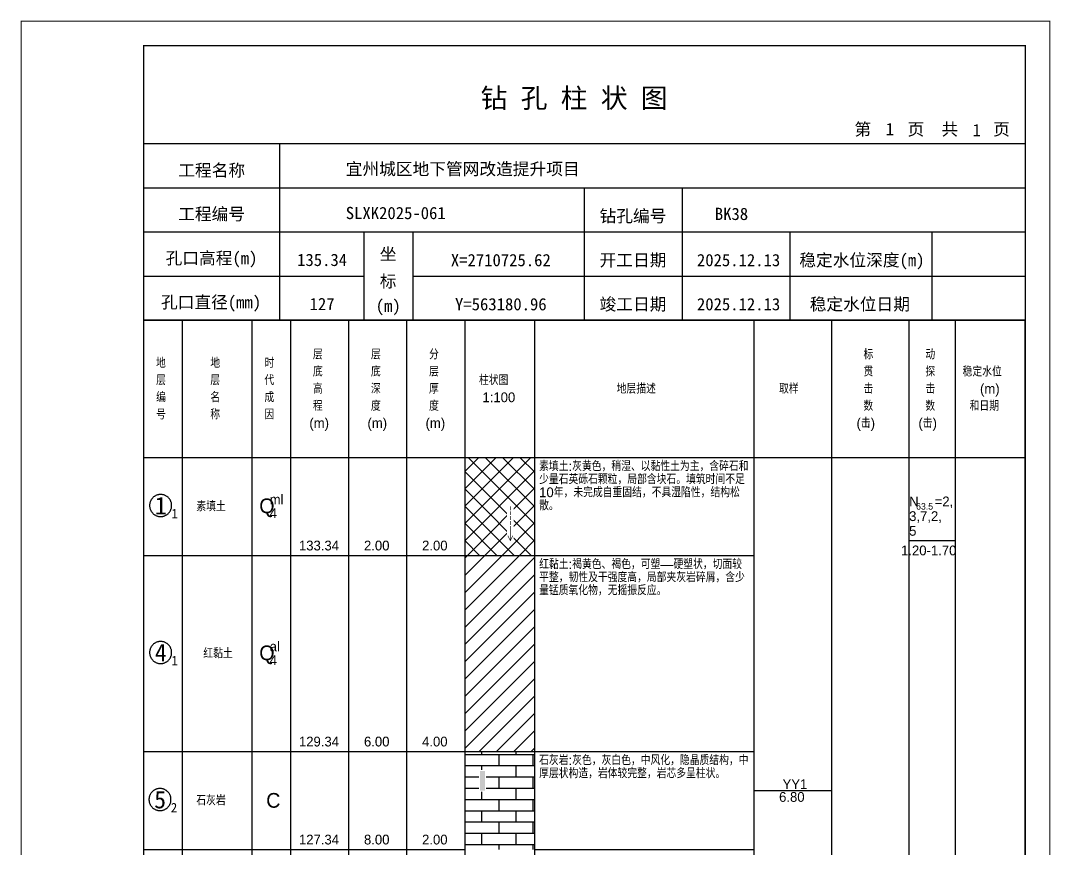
# Model space of a CAD drawing. Header units: millimetres. Extents: x 12489 to 89920, y 4630 to 4927.
# Drawn here: x 20629.3 to 20839.6, y 4757.7 to 4926.8 of the extents above; entities that cross this region are included whole.
import ezdxf
from ezdxf.enums import TextEntityAlignment as Align

# ---------------------------------------------------------------- set-up
doc = ezdxf.new("R2010")
doc.units = ezdxf.units.MM
doc.layers.add('ZZT_TC', color=7, linetype='Continuous')
doc.styles.add('成果图图块', font='', dxfattribs={"height": 2.5})
doc.styles.add('成果图模板', font='')
doc.styles.add('成果图模板标题', font='simhei.ttf')
doc.styles.add('成果图表体', font='Comfont.shx', dxfattribs={"height": 2, "bigfont": 'Hztxt12a.shx'})
doc.styles.get('成果图图块').set_extended_font_data('FangSong_GB2312')
doc.styles.get('成果图模板').set_extended_font_data('FangSong_GB2312')

# ---------------------------------------------------------------- blocks, each defined once
blk = doc.blocks.new('DCBH-1-1-981', base_point=(0.3, -0.11))
at = {"layer": 'ZZT_TC', "color": 7}
blk.add_polyline3d([(-0.19, 2.31, 0), (-0.3, 2.31, 0), (-0.41, 2.3, 0), (-0.52, 2.29, 0), (-0.63, 2.27, 0), (-0.73, 2.24, 0), (-0.84, 2.21, 0), (-0.95, 2.18, 0), (-1.05, 2.14, 0), (-1.15, 2.09, 0), (-1.25, 2.04, 0), (-1.35, 1.99, 0), (-1.44, 1.93, 0), (-1.53, 1.87, 0), (-1.62, 1.8, 0), (-1.7, 1.73, 0), (-1.78, 1.65, 0), (-1.86, 1.57, 0), (-1.93, 1.49, 0), (-2, 1.4, 0), (-2.06, 1.31, 0), (-2.12, 1.22, 0), (-2.17, 1.12, 0), (-2.22, 1.02, 0), (-2.27, 0.92, 0), (-2.31, 0.82, 0), (-2.34, 0.71, 0), (-2.37, 0.61, 0), (-2.4, 0.5, 0), (-2.41, 0.39, 0), (-2.43, 0.28, 0), (-2.44, 0.17, 0), (-2.44, 0.06, 0), (-2.44, -0.05, 0), (-2.43, -0.16, 0), (-2.41, -0.27, 0), (-2.4, -0.38, 0), (-2.37, -0.49, 0), (-2.34, -0.6, 0), (-2.31, -0.7, 0), (-2.27, -0.8, 0), (-2.22, -0.9, 0), (-2.17, -1, 0), (-2.12, -1.1, 0), (-2.06, -1.19, 0), (-2, -1.28, 0), (-1.93, -1.37, 0), (-1.86, -1.45, 0), (-1.78, -1.53, 0), (-1.7, -1.61, 0), (-1.62, -1.68, 0), (-1.53, -1.75, 0), (-1.44, -1.81, 0), (-1.35, -1.87, 0), (-1.25, -1.93, 0), (-1.15, -1.98, 0), (-1.05, -2.02, 0), (-0.95, -2.06, 0), (-0.84, -2.1, 0), (-0.73, -2.13, 0), (-0.63, -2.15, 0), (-0.52, -2.17, 0), (-0.41, -2.18, 0), (-0.3, -2.19, 0), (-0.19, -2.19, 0), (-0.08, -2.19, 0), (0.03, -2.18, 0), (0.14, -2.17, 0), (0.25, -2.15, 0), (0.36, -2.13, 0), (0.47, -2.1, 0), (0.57, -2.06, 0), (0.67, -2.02, 0), (0.77, -1.98, 0), (0.87, -1.93, 0), (0.97, -1.87, 0), (1.06, -1.81, 0), (1.15, -1.75, 0), (1.24, -1.68, 0), (1.32, -1.61, 0), (1.4, -1.53, 0), (1.48, -1.45, 0), (1.55, -1.37, 0), (1.62, -1.28, 0), (1.68, -1.19, 0), (1.74, -1.1, 0), (1.8, -1, 0), (1.85, -0.9, 0), (1.89, -0.8, 0), (1.93, -0.7, 0), (1.97, -0.6, 0), (2, -0.49, 0), (2.02, -0.38, 0), (2.04, -0.27, 0), (2.05, -0.16, 0), (2.06, -0.05, 0), (2.06, 0.06, 0), (2.06, 0.17, 0), (2.05, 0.28, 0), (2.04, 0.39, 0), (2.02, 0.5, 0), (2, 0.61, 0), (1.97, 0.71, 0), (1.93, 0.82, 0), (1.89, 0.92, 0), (1.85, 1.02, 0), (1.8, 1.12, 0), (1.74, 1.22, 0), (1.68, 1.31, 0), (1.62, 1.4, 0), (1.55, 1.49, 0), (1.48, 1.57, 0), (1.4, 1.65, 0), (1.32, 1.73, 0), (1.24, 1.8, 0), (1.15, 1.87, 0), (1.06, 1.93, 0), (0.97, 1.99, 0), (0.87, 2.04, 0), (0.77, 2.09, 0), (0.67, 2.14, 0), (0.57, 2.18, 0), (0.47, 2.21, 0), (0.36, 2.24, 0), (0.25, 2.27, 0), (0.14, 2.29, 0), (0.03, 2.3, 0), (-0.08, 2.31, 0), (-0.19, 2.31, 0)], dxfattribs=at)
at = {"style": '成果图图块'}
blk.add_text('1', height=3.57, dxfattribs=at).set_placement((-0.16, -1.74), align=Align.CENTER)
blk.add_text('1', height=1.91, dxfattribs=at).set_placement((2.03, -2.53))
blk = doc.blocks.new('DCBH-1-1-982', base_point=(0.3, -0.11))
at = {"layer": 'ZZT_TC', "color": 7}
blk.add_polyline3d([(-0.19, 2.31, 0), (-0.3, 2.31, 0), (-0.41, 2.3, 0), (-0.52, 2.29, 0), (-0.63, 2.27, 0), (-0.73, 2.24, 0), (-0.84, 2.21, 0), (-0.95, 2.18, 0), (-1.05, 2.14, 0), (-1.15, 2.09, 0), (-1.25, 2.04, 0), (-1.35, 1.99, 0), (-1.44, 1.93, 0), (-1.53, 1.87, 0), (-1.62, 1.8, 0), (-1.7, 1.73, 0), (-1.78, 1.65, 0), (-1.86, 1.57, 0), (-1.93, 1.49, 0), (-2, 1.4, 0), (-2.06, 1.31, 0), (-2.12, 1.22, 0), (-2.17, 1.12, 0), (-2.22, 1.02, 0), (-2.27, 0.92, 0), (-2.31, 0.82, 0), (-2.34, 0.71, 0), (-2.37, 0.61, 0), (-2.4, 0.5, 0), (-2.41, 0.39, 0), (-2.43, 0.28, 0), (-2.44, 0.17, 0), (-2.44, 0.06, 0), (-2.44, -0.05, 0), (-2.43, -0.16, 0), (-2.41, -0.27, 0), (-2.4, -0.38, 0), (-2.37, -0.49, 0), (-2.34, -0.6, 0), (-2.31, -0.7, 0), (-2.27, -0.8, 0), (-2.22, -0.9, 0), (-2.17, -1, 0), (-2.12, -1.1, 0), (-2.06, -1.19, 0), (-2, -1.28, 0), (-1.93, -1.37, 0), (-1.86, -1.45, 0), (-1.78, -1.53, 0), (-1.7, -1.61, 0), (-1.62, -1.68, 0), (-1.53, -1.75, 0), (-1.44, -1.81, 0), (-1.35, -1.87, 0), (-1.25, -1.93, 0), (-1.15, -1.98, 0), (-1.05, -2.02, 0), (-0.95, -2.06, 0), (-0.84, -2.1, 0), (-0.73, -2.13, 0), (-0.63, -2.15, 0), (-0.52, -2.17, 0), (-0.41, -2.18, 0), (-0.3, -2.19, 0), (-0.19, -2.19, 0), (-0.08, -2.19, 0), (0.03, -2.18, 0), (0.14, -2.17, 0), (0.25, -2.15, 0), (0.36, -2.13, 0), (0.47, -2.1, 0), (0.57, -2.06, 0), (0.67, -2.02, 0), (0.77, -1.98, 0), (0.87, -1.93, 0), (0.97, -1.87, 0), (1.06, -1.81, 0), (1.15, -1.75, 0), (1.24, -1.68, 0), (1.32, -1.61, 0), (1.4, -1.53, 0), (1.48, -1.45, 0), (1.55, -1.37, 0), (1.62, -1.28, 0), (1.68, -1.19, 0), (1.74, -1.1, 0), (1.8, -1, 0), (1.85, -0.9, 0), (1.89, -0.8, 0), (1.93, -0.7, 0), (1.97, -0.6, 0), (2, -0.49, 0), (2.02, -0.38, 0), (2.04, -0.27, 0), (2.05, -0.16, 0), (2.06, -0.05, 0), (2.06, 0.06, 0), (2.06, 0.17, 0), (2.05, 0.28, 0), (2.04, 0.39, 0), (2.02, 0.5, 0), (2, 0.61, 0), (1.97, 0.71, 0), (1.93, 0.82, 0), (1.89, 0.92, 0), (1.85, 1.02, 0), (1.8, 1.12, 0), (1.74, 1.22, 0), (1.68, 1.31, 0), (1.62, 1.4, 0), (1.55, 1.49, 0), (1.48, 1.57, 0), (1.4, 1.65, 0), (1.32, 1.73, 0), (1.24, 1.8, 0), (1.15, 1.87, 0), (1.06, 1.93, 0), (0.97, 1.99, 0), (0.87, 2.04, 0), (0.77, 2.09, 0), (0.67, 2.14, 0), (0.57, 2.18, 0), (0.47, 2.21, 0), (0.36, 2.24, 0), (0.25, 2.27, 0), (0.14, 2.29, 0), (0.03, 2.3, 0), (-0.08, 2.31, 0), (-0.19, 2.31, 0)], dxfattribs=at)
at = {"style": '成果图图块'}
blk.add_text('4', height=3.57, dxfattribs=at).set_placement((-0.16, -1.74), align=Align.CENTER)
blk.add_text('1', height=1.91, dxfattribs=at).set_placement((2.03, -2.53))
blk = doc.blocks.new('DCBH-1-1-983', base_point=(0.43, -0.11))
at = {"layer": 'ZZT_TC', "color": 7}
blk.add_polyline3d([(-0.19, 2.31, 0), (-0.3, 2.31, 0), (-0.41, 2.3, 0), (-0.52, 2.29, 0), (-0.63, 2.27, 0), (-0.73, 2.24, 0), (-0.84, 2.21, 0), (-0.95, 2.18, 0), (-1.05, 2.14, 0), (-1.15, 2.09, 0), (-1.25, 2.04, 0), (-1.35, 1.99, 0), (-1.44, 1.93, 0), (-1.53, 1.87, 0), (-1.62, 1.8, 0), (-1.7, 1.73, 0), (-1.78, 1.65, 0), (-1.86, 1.57, 0), (-1.93, 1.49, 0), (-2, 1.4, 0), (-2.06, 1.31, 0), (-2.12, 1.22, 0), (-2.17, 1.12, 0), (-2.22, 1.02, 0), (-2.27, 0.92, 0), (-2.31, 0.82, 0), (-2.34, 0.71, 0), (-2.37, 0.61, 0), (-2.4, 0.5, 0), (-2.41, 0.39, 0), (-2.43, 0.28, 0), (-2.44, 0.17, 0), (-2.44, 0.06, 0), (-2.44, -0.05, 0), (-2.43, -0.16, 0), (-2.41, -0.27, 0), (-2.4, -0.38, 0), (-2.37, -0.49, 0), (-2.34, -0.6, 0), (-2.31, -0.7, 0), (-2.27, -0.8, 0), (-2.22, -0.9, 0), (-2.17, -1, 0), (-2.12, -1.1, 0), (-2.06, -1.19, 0), (-2, -1.28, 0), (-1.93, -1.37, 0), (-1.86, -1.45, 0), (-1.78, -1.53, 0), (-1.7, -1.61, 0), (-1.62, -1.68, 0), (-1.53, -1.75, 0), (-1.44, -1.81, 0), (-1.35, -1.87, 0), (-1.25, -1.93, 0), (-1.15, -1.98, 0), (-1.05, -2.02, 0), (-0.95, -2.06, 0), (-0.84, -2.1, 0), (-0.73, -2.13, 0), (-0.63, -2.15, 0), (-0.52, -2.17, 0), (-0.41, -2.18, 0), (-0.3, -2.19, 0), (-0.19, -2.19, 0), (-0.08, -2.19, 0), (0.03, -2.18, 0), (0.14, -2.17, 0), (0.25, -2.15, 0), (0.36, -2.13, 0), (0.47, -2.1, 0), (0.57, -2.06, 0), (0.67, -2.02, 0), (0.77, -1.98, 0), (0.87, -1.93, 0), (0.97, -1.87, 0), (1.06, -1.81, 0), (1.15, -1.75, 0), (1.24, -1.68, 0), (1.32, -1.61, 0), (1.4, -1.53, 0), (1.48, -1.45, 0), (1.55, -1.37, 0), (1.62, -1.28, 0), (1.68, -1.19, 0), (1.74, -1.1, 0), (1.8, -1, 0), (1.85, -0.9, 0), (1.89, -0.8, 0), (1.93, -0.7, 0), (1.97, -0.6, 0), (2, -0.49, 0), (2.02, -0.38, 0), (2.04, -0.27, 0), (2.05, -0.16, 0), (2.06, -0.05, 0), (2.06, 0.06, 0), (2.06, 0.17, 0), (2.05, 0.28, 0), (2.04, 0.39, 0), (2.02, 0.5, 0), (2, 0.61, 0), (1.97, 0.71, 0), (1.93, 0.82, 0), (1.89, 0.92, 0), (1.85, 1.02, 0), (1.8, 1.12, 0), (1.74, 1.22, 0), (1.68, 1.31, 0), (1.62, 1.4, 0), (1.55, 1.49, 0), (1.48, 1.57, 0), (1.4, 1.65, 0), (1.32, 1.73, 0), (1.24, 1.8, 0), (1.15, 1.87, 0), (1.06, 1.93, 0), (0.97, 1.99, 0), (0.87, 2.04, 0), (0.77, 2.09, 0), (0.67, 2.14, 0), (0.57, 2.18, 0), (0.47, 2.21, 0), (0.36, 2.24, 0), (0.25, 2.27, 0), (0.14, 2.29, 0), (0.03, 2.3, 0), (-0.08, 2.31, 0), (-0.19, 2.31, 0)], dxfattribs=at)
at = {"style": '成果图图块'}
blk.add_text('5', height=3.57, dxfattribs=at).set_placement((-0.16, -1.74), align=Align.CENTER)
blk.add_text('2', height=1.91, dxfattribs=at).set_placement((2.03, -2.53))
blk = doc.blocks.new('gkqy3.dwg', base_point=(0, -2))
blk.add_wipeout([(-0.7, -2.2), (0.7, -2.2), (0.7, 2.2), (-0.7, 2.2)])
at = {"color": 7}
blk.add_solid([(-0.5, -2), (0.5, -2), (-0.5, 2), (0.5, 2)], dxfattribs=at)
blk = doc.blocks.new('zztGLdt.dwg', base_point=(0.5, 0))
blk.add_wipeout([(-0.2, -0.2), (1.2, -0.2), (1.2, 3.2), (-0.2, 3.2)])
at = {"color": 7, "const_width": 0.1}
for points in [[(0.5, 3), (0.5, 0)], [(0, 1), (0.5, 0), (1, 1)]]:
    blk.add_lwpolyline(points, dxfattribs=at)
blk = doc.blocks.new('钻孔柱状图路桥昇龙制图梁世成校核莫家里.dwg38', base_point=(25, 236))
for p, q in [((52.82, 236), (52.82, 272)), ((25, 263), (205, 263)), ((115, 236), (115, 263)), ((135, 236), (135, 263)), ((25, 254), (205, 254)), ((70, 236), (70, 254)), ((80, 236), (80, 254)), ((157, 236), (157, 254)), ((185.95, 236), (185.95, 254)), ((25, 245), (70, 245)), ((80, 245), (205, 245))]:
    blk.add_line(p, q)
for points, const_width in [([(0, 0), (210, 0), (210, 297), (0, 297)], 0.25), ([(25, 5), (205, 5), (205, 292), (25, 292)], 0.3)]:
    blk.add_lwpolyline(points, close=True, dxfattribs=dict(const_width=const_width))
at = {"const_width": 0.3}
for points in [[(25, 272), (205, 272)], [(25, 236), (205, 236)]]:
    blk.add_lwpolyline(points, dxfattribs=at)
for s, height, style, p in [('钻 孔 柱 状 图', 4, '成果图模板标题', (93.8, 279.31)), ('第', 2.5, '成果图模板', (170.12, 273.7)), ('页', 2.5, '成果图模板', (180.96, 273.7)), ('共', 2.5, '成果图模板', (187.88, 273.7)), ('页', 2.5, '成果图模板', (198.44, 273.7)), ('工程名称', 2.5, '成果图模板', (32.07, 265.32)), ('宜州城区地下管网改造提升项目', 2.5, '成果图模板', (66.26, 265.61)), ('工程编号', 2.5, '成果图模板', (32.05, 256.41)), ('SLXK2025-061', 2.5, '成果图模板', (66.26, 256.61)), ('钻孔编号', 2.5, '成果图模板', (118.08, 256)), ('BK38', 2.5, '成果图模板', (141.61, 256.43)), ('孔口高程(m)', 2.5, '成果图模板', (29.48, 247.41)), ('坐', 2.5, '成果图模板', (73.21, 248.24)), ('开工日期', 2.5, '成果图模板', (118.08, 247)), ('稳定水位深度(m)', 2.5, '成果图模板', (158.86, 247)), ('标', 2.5, '成果图模板', (73.21, 242.7)), ('孔口直径(mm)', 2.5, '成果图模板', (28.54, 238.41)), ('(m) ', 2.5, '成果图模板', (72.38, 237.65)), ('竣工日期', 2.5, '成果图模板', (118.08, 238)), ('稳定水位日期', 2.5, '成果图模板', (160.99, 238))]:
    blk.add_text(s, height=height, dxfattribs=dict(style=style)).set_placement(p)
at = {"style": '成果图模板'}
for s, p in [('1', (177.35, 273.74)), ('1', (195.08, 273.53)), ('135.34', (61.43, 247.04)), ('X=2710725.62', (97.92, 247)), ('2025.12.13', (146.46, 247)), ('127', (61.43, 238.04)), ('Y=563180.96', (97.92, 238)), ('2025.12.13', (146.46, 238))]:
    blk.add_text(s, height=2.5, dxfattribs=at).set_placement(p, align=Align.CENTER)

msp = doc.modelspace()

# ---------------------------------------------------------------- hatches: boundary and pattern name
at = {"linetype": 'Continuous'}
h = msp.add_hatch(dxfattribs=at)
h.set_pattern_fill('GKSTT', scale=0.5, style=0, pattern_type=2)
h.set_pattern_definition([(45, (0, 0), (-1.76776695, 1.76776695), []), (135, (0, 0), (-1.76776695, -1.76776695), [])])
h.paths.add_polyline_path([(20720.06, 4817.71), (20734.29, 4817.71), (20734.29, 4837.71), (20720.06, 4837.71)])
h = msp.add_hatch(dxfattribs=at)
h.set_pattern_fill('GKNXT', scale=0.5, style=0, pattern_type=2)
h.set_pattern_definition([(45, (0, 0), (-1.76776695, 1.76776695), [])])
h.paths.add_polyline_path([(20720.06, 4777.71), (20734.29, 4777.71), (20734.29, 4817.71), (20720.06, 4817.71)])
h = msp.add_hatch(dxfattribs=at)
h.set_pattern_fill('GKSHY', scale=0.5, style=0, pattern_type=2)
h.set_pattern_definition([(0, (0, 0), (0, 2.3), []), (90, (0, 0), (-3.5, 2.3), [2.3, -2.3])])
h.paths.add_polyline_path([(20720.06, 4757.71), (20734.29, 4757.71), (20734.29, 4777.71), (20720.06, 4777.71)])

# ---------------------------------------------------------------- linework, layer by layer
at = {"color": 0}
for p, q in [((20654.45, 4837.71), (20662.35, 4837.71)), ((20654.45, 4817.71), (20654.45, 4837.71)), ((20662.35, 4817.71), (20662.35, 4837.71)), ((20654.45, 4817.71), (20662.35, 4817.71)), ((20654.45, 4817.71), (20662.35, 4817.71)), ((20654.45, 4777.71), (20654.45, 4817.71)), ((20662.35, 4777.71), (20662.35, 4817.71)), ((20654.45, 4777.71), (20662.35, 4777.71)), ((20654.45, 4777.71), (20662.35, 4777.71)), ((20654.45, 4757.71), (20654.45, 4777.71)), ((20662.35, 4757.71), (20662.35, 4777.71)), ((20654.45, 4757.71), (20662.35, 4757.71))]:
    msp.add_line(p, q, dxfattribs=at)
for points in [[(20654.45, 4865.71), (20662.35, 4865.71)], [(20654.45, 4837.71), (20654.45, 4865.71)], [(20662.35, 4837.71), (20662.35, 4865.71)], [(20662.35, 4865.71), (20676.58, 4865.71)], [(20662.35, 4837.71), (20662.35, 4865.71)], [(20676.58, 4837.71), (20676.58, 4865.71)], [(20676.58, 4865.71), (20684.49, 4865.71)], [(20676.58, 4837.71), (20676.58, 4865.71)], [(20684.49, 4837.71), (20684.49, 4865.71)], [(20684.49, 4865.71), (20696.35, 4865.71)], [(20684.49, 4837.71), (20684.49, 4865.71)], [(20696.35, 4837.71), (20696.35, 4865.71)], [(20696.35, 4865.71), (20708.2, 4865.71)], [(20696.35, 4837.71), (20696.35, 4865.71)], [(20708.2, 4837.71), (20708.2, 4865.71)], [(20708.2, 4865.71), (20720.06, 4865.71)], [(20708.2, 4837.71), (20708.2, 4865.71)], [(20720.06, 4837.71), (20720.06, 4865.71)], [(20720.06, 4865.71), (20734.29, 4865.71)], [(20720.06, 4837.71), (20720.06, 4865.71)], [(20734.29, 4837.71), (20734.29, 4865.71)], [(20734.29, 4865.71), (20779.11, 4865.71)], [(20734.29, 4837.71), (20734.29, 4865.71)], [(20779.11, 4837.71), (20779.11, 4865.71)], [(20779.11, 4865.71), (20794.92, 4865.71)], [(20779.11, 4837.71), (20779.11, 4865.71)], [(20794.92, 4837.71), (20794.92, 4865.71)], [(20794.92, 4865.71), (20810.73, 4865.71)], [(20794.92, 4837.71), (20794.92, 4865.71)], [(20810.73, 4837.71), (20810.73, 4865.71)], [(20810.73, 4865.71), (20820.22, 4865.71)], [(20810.73, 4837.71), (20810.73, 4865.71)], [(20820.22, 4837.71), (20820.22, 4865.71)], [(20820.22, 4865.71), (20834.45, 4865.71)], [(20820.22, 4837.71), (20820.22, 4865.71)], [(20834.45, 4837.71), (20834.45, 4865.71)], [(20654.45, 4837.71), (20662.35, 4837.71)], [(20654.45, 4643.71), (20654.45, 4837.71)], [(20654.45, 4837.71), (20662.35, 4837.71)], [(20662.35, 4643.71), (20662.35, 4837.71)], [(20662.35, 4837.71), (20676.58, 4837.71)], [(20662.35, 4643.71), (20662.35, 4837.71)], [(20662.35, 4837.71), (20676.58, 4837.71)], [(20662.35, 4837.71), (20676.58, 4837.71)], [(20662.35, 4817.71), (20662.35, 4837.71)], [(20676.58, 4643.71), (20676.58, 4837.71)], [(20676.58, 4817.71), (20676.58, 4837.71)], [(20676.58, 4837.71), (20684.49, 4837.71)], [(20676.58, 4643.71), (20676.58, 4837.71)], [(20676.58, 4837.71), (20684.49, 4837.71)], [(20676.58, 4837.71), (20684.49, 4837.71)], [(20676.58, 4817.71), (20676.58, 4837.71)], [(20684.49, 4643.71), (20684.49, 4837.71)], [(20684.49, 4817.71), (20684.49, 4837.71)], [(20684.49, 4837.71), (20696.35, 4837.71)], [(20684.49, 4643.71), (20684.49, 4837.71)], [(20684.49, 4837.71), (20696.35, 4837.71)], [(20684.49, 4837.71), (20696.35, 4837.71)], [(20684.49, 4817.71), (20684.49, 4837.71)], [(20696.35, 4643.71), (20696.35, 4837.71)], [(20696.35, 4817.71), (20696.35, 4837.71)], [(20696.35, 4837.71), (20708.2, 4837.71)], [(20696.35, 4643.71), (20696.35, 4837.71)], [(20696.35, 4837.71), (20708.2, 4837.71)], [(20696.35, 4837.71), (20708.2, 4837.71)], [(20696.35, 4817.71), (20696.35, 4837.71)], [(20708.2, 4643.71), (20708.2, 4837.71)], [(20708.2, 4817.71), (20708.2, 4837.71)], [(20708.2, 4837.71), (20720.06, 4837.71)], [(20708.2, 4643.71), (20708.2, 4837.71)], [(20708.2, 4837.71), (20720.06, 4837.71)], [(20708.2, 4837.71), (20720.06, 4837.71)], [(20708.2, 4817.71), (20708.2, 4837.71)], [(20720.06, 4643.71), (20720.06, 4837.71)], [(20720.06, 4817.71), (20720.06, 4837.71)], [(20720.06, 4837.71), (20734.29, 4837.71)], [(20720.06, 4643.71), (20720.06, 4837.71)], [(20720.06, 4837.71), (20734.29, 4837.71)], [(20734.29, 4643.71), (20734.29, 4837.71)], [(20734.29, 4837.71), (20779.11, 4837.71)], [(20734.29, 4643.71), (20734.29, 4837.71)], [(20734.29, 4837.71), (20779.11, 4837.71)], [(20734.29, 4837.71), (20779.11, 4837.71)], [(20734.29, 4817.71), (20734.29, 4837.71)], [(20779.11, 4643.71), (20779.11, 4837.71)], [(20779.11, 4817.71), (20779.11, 4837.71)], [(20779.11, 4837.71), (20794.92, 4837.71)], [(20779.11, 4643.71), (20779.11, 4837.71)], [(20779.11, 4837.71), (20794.92, 4837.71)], [(20794.92, 4643.71), (20794.92, 4837.71)], [(20794.92, 4837.71), (20810.73, 4837.71)], [(20794.92, 4643.71), (20794.92, 4837.71)], [(20794.92, 4837.71), (20810.73, 4837.71)], [(20810.73, 4643.71), (20810.73, 4837.71)], [(20810.73, 4837.71), (20820.22, 4837.71)], [(20810.73, 4643.71), (20810.73, 4837.71)], [(20810.73, 4837.71), (20820.22, 4837.71)], [(20810.73, 4837.71), (20820.22, 4837.71)], [(20810.73, 4820.71), (20810.73, 4837.71)], [(20820.22, 4643.71), (20820.22, 4837.71)], [(20820.22, 4820.71), (20820.22, 4837.71)], [(20820.22, 4837.71), (20834.45, 4837.71)], [(20820.22, 4643.71), (20820.22, 4837.71)], [(20820.22, 4837.71), (20834.45, 4837.71)], [(20834.45, 4643.71), (20834.45, 4837.71)], [(20810.73, 4820.71), (20820.22, 4820.71)], [(20662.35, 4817.71), (20676.58, 4817.71)], [(20662.35, 4817.71), (20676.58, 4817.71)], [(20662.35, 4777.71), (20662.35, 4817.71)], [(20676.58, 4777.71), (20676.58, 4817.71)], [(20676.58, 4817.71), (20684.49, 4817.71)], [(20676.58, 4817.71), (20684.49, 4817.71)], [(20676.58, 4777.71), (20676.58, 4817.71)], [(20684.49, 4777.71), (20684.49, 4817.71)], [(20684.49, 4817.71), (20696.35, 4817.71)], [(20684.49, 4817.71), (20696.35, 4817.71)], [(20684.49, 4777.71), (20684.49, 4817.71)], [(20696.35, 4777.71), (20696.35, 4817.71)], [(20696.35, 4817.71), (20708.2, 4817.71)], [(20696.35, 4817.71), (20708.2, 4817.71)], [(20696.35, 4777.71), (20696.35, 4817.71)], [(20708.2, 4777.71), (20708.2, 4817.71)], [(20708.2, 4817.71), (20720.06, 4817.71)], [(20708.2, 4817.71), (20720.06, 4817.71)], [(20708.2, 4777.71), (20708.2, 4817.71)], [(20720.06, 4777.71), (20720.06, 4817.71)], [(20734.29, 4817.71), (20779.11, 4817.71)], [(20734.29, 4817.71), (20779.11, 4817.71)], [(20734.29, 4777.71), (20734.29, 4817.71)], [(20779.11, 4777.71), (20779.11, 4817.71)], [(20662.35, 4777.71), (20676.58, 4777.71)], [(20662.35, 4777.71), (20676.58, 4777.71)], [(20662.35, 4757.71), (20662.35, 4777.71)], [(20676.58, 4757.71), (20676.58, 4777.71)], [(20676.58, 4777.71), (20684.49, 4777.71)], [(20676.58, 4777.71), (20684.49, 4777.71)], [(20676.58, 4757.71), (20676.58, 4777.71)], [(20684.49, 4757.71), (20684.49, 4777.71)], [(20684.49, 4777.71), (20696.35, 4777.71)], [(20684.49, 4777.71), (20696.35, 4777.71)], [(20684.49, 4757.71), (20684.49, 4777.71)], [(20696.35, 4757.71), (20696.35, 4777.71)], [(20696.35, 4777.71), (20708.2, 4777.71)], [(20696.35, 4777.71), (20708.2, 4777.71)], [(20696.35, 4757.71), (20696.35, 4777.71)], [(20708.2, 4757.71), (20708.2, 4777.71)], [(20708.2, 4777.71), (20720.06, 4777.71)], [(20708.2, 4777.71), (20720.06, 4777.71)], [(20708.2, 4757.71), (20708.2, 4777.71)], [(20720.06, 4757.71), (20720.06, 4777.71)], [(20734.29, 4777.71), (20779.11, 4777.71)], [(20734.29, 4777.71), (20779.11, 4777.71)], [(20734.29, 4757.71), (20734.29, 4777.71)], [(20779.11, 4757.71), (20779.11, 4777.71)], [(20779.11, 4769.71), (20794.92, 4769.71)], [(20662.35, 4757.71), (20676.58, 4757.71)], [(20676.58, 4757.71), (20684.49, 4757.71)], [(20684.49, 4757.71), (20696.35, 4757.71)], [(20696.35, 4757.71), (20708.2, 4757.71)], [(20708.2, 4757.71), (20720.06, 4757.71)], [(20734.29, 4757.71), (20779.11, 4757.71)]]:
    msp.add_lwpolyline(points, dxfattribs=at)
at = {"color": 7, "flags": 128}
for points in [[(20720.06, 4817.71), (20734.29, 4817.71)], [(20720.06, 4777.71), (20734.29, 4777.71)]]:
    msp.add_lwpolyline(points, dxfattribs=at)

# ---------------------------------------------------------------- block references
for name, p in [('DCBH-1-1-981', (20658.4, 4827.71)), ('DCBH-1-1-982', (20658.4, 4797.71)), ('DCBH-1-1-983', (20658.4, 4767.71))]:
    msp.add_blockref(name, p)

# ---------------------------------------------------------------- texts
at = {"color": 0, "style": '成果图表体'}
for s, height, p in [('层', 2, (20689, 4857.71)), ('层', 2, (20700.85, 4857.71)), ('分', 2, (20712.71, 4857.71)), ('标', 2, (20801.41, 4857.71)), ('动', 2, (20814.05, 4857.71)), ('地', 2, (20656.98, 4855.96)), ('地', 2, (20668.05, 4855.96)), ('时', 2, (20679.11, 4855.96)), ('底', 2, (20689, 4854.21)), ('底', 2, (20700.85, 4854.21)), ('层', 2, (20712.71, 4854.21)), ('贯', 2, (20801.41, 4854.21)), ('探', 2, (20814.05, 4854.21)), ('稳定水位', 2, (20821.65, 4854.21)), ('层', 2, (20656.98, 4852.46)), ('层', 2, (20668.05, 4852.46)), ('代', 2, (20679.11, 4852.46)), ('高', 2, (20689, 4850.71)), ('深', 2, (20700.85, 4850.71)), ('厚', 2, (20712.71, 4850.71)), ('柱状图', 2, (20722.91, 4852.46)), ('地层描述', 2, (20751.02, 4850.71)), ('取样', 2, (20784.18, 4850.71)), ('击', 2, (20801.41, 4850.71)), ('击', 2, (20814.05, 4850.71)), ('(m)', 2, (20825.2, 4850.71)), ('编', 2, (20656.98, 4848.96)), ('名', 2, (20668.05, 4848.96)), ('成', 2, (20679.11, 4848.96)), ('1:100', 2, (20723.62, 4848.96)), ('程', 2, (20689, 4847.21)), ('度', 2, (20700.85, 4847.21)), ('度', 2, (20712.71, 4847.21)), ('数', 2, (20801.41, 4847.21)), ('数', 2, (20814.05, 4847.21)), ('和日期', 2, (20823.07, 4847.21)), ('号', 2, (20656.98, 4845.46)), ('称', 2, (20668.05, 4845.46)), ('因', 2, (20679.11, 4845.46)), ('(m)', 2, (20688.28, 4843.71)), ('(m)', 2, (20700.14, 4843.71)), ('(m)', 2, (20712, 4843.71)), ('(击)', 2, (20799.99, 4843.71)), ('(击)', 2, (20812.63, 4843.71)), ('ml', 2, (20680.18, 4828.11)), ('N', 2, (20810.73, 4827.71)), ('=2,', 2, (20815.94, 4827.71)), ('素填土', 2, (20665.2, 4826.71)), ('Q', 3, (20678.05, 4826.31)), ('63.5', 1.333, (20812.15, 4827.04)), ('4', 2, (20680.18, 4825.31)), ('3,7,2,', 2, (20810.73, 4824.71)), ('5', 2, (20810.73, 4821.71)), ('133.34', 2, (20686.15, 4818.71)), ('2.00', 2, (20699.43, 4818.71)), ('2.00', 2, (20711.29, 4818.71)), ('1.20-1.70', 2, (20809.08, 4817.71)), ('al', 2, (20680.18, 4798.11)), ('红黏土', 2, (20666.63, 4796.71)), ('Q', 3, (20678.05, 4796.31)), ('4', 2, (20680.18, 4795.31)), ('129.34', 2, (20686.15, 4778.71)), ('6.00', 2, (20699.43, 4778.71)), ('4.00', 2, (20711.29, 4778.71)), ('YY1', 2, (20784.89, 4770.01)), ('石灰岩', 2, (20665.2, 4766.71)), ('C', 3, (20679.47, 4766.21)), ('6.80', 2, (20784.18, 4767.41)), ('127.34', 2, (20686.15, 4758.71)), ('8.00', 2, (20699.43, 4758.71)), ('2.00', 2, (20711.29, 4758.71))]:
    msp.add_text(s, height=height, dxfattribs=at).set_placement(p)
at = {"color": 0, "char_height": 2, "width": 43.0292, "attachment_point": 1, "line_spacing_factor": 0.8, "style": '成果图表体'}
for s, insert in [('素填土:灰黄色，稍湿、以黏性土为主，含碎石和少量石英砾石颗粒，局部含块石。填筑时间不足10年，未完成自重固结，不具湿陷性，结构松散。', (20735.19, 4836.91)), ('红黏土:褐黄色、褐色，可塑—硬塑状，切面较平整，韧性及干强度高，局部夹灰岩碎屑，含少量锰质氧化物，无摇振反应。', (20735.19, 4816.91)), ('石灰岩:灰色，灰白色，中风化，隐晶质结构，中厚层状构造，岩体较完整，岩芯多呈柱状。', (20735.19, 4776.91))]:
    msp.add_mtext(s, dxfattribs=dict(at, insert=insert))

# ---------------------------------------------------------------- next in the draw order: block references
for name, p in [('zztGLdt.dwg', (20729.31, 4824.71)), ('gkqy3.dwg', (20723.62, 4769.71))]:
    msp.add_blockref(name, p)

# ---------------------------------------------------------------- next in the draw order: block references
msp.add_blockref('zztGLdt.dwg', (20729.31, 4823.71))

# ---------------------------------------------------------------- next in the draw order: block references
msp.add_blockref('zztGLdt.dwg', (20729.31, 4822.71))

# ---------------------------------------------------------------- next in the draw order: block references
msp.add_blockref('zztGLdt.dwg', (20729.31, 4821.71))

# ---------------------------------------------------------------- next in the draw order: block references
msp.add_blockref('zztGLdt.dwg', (20729.31, 4820.71))

# ---------------------------------------------------------------- next in the draw order: block references
msp.add_blockref('钻孔柱状图路桥昇龙制图梁世成校核莫家里.dwg38', (20654.45, 4865.71))

doc.saveas('drawing.dxf')
